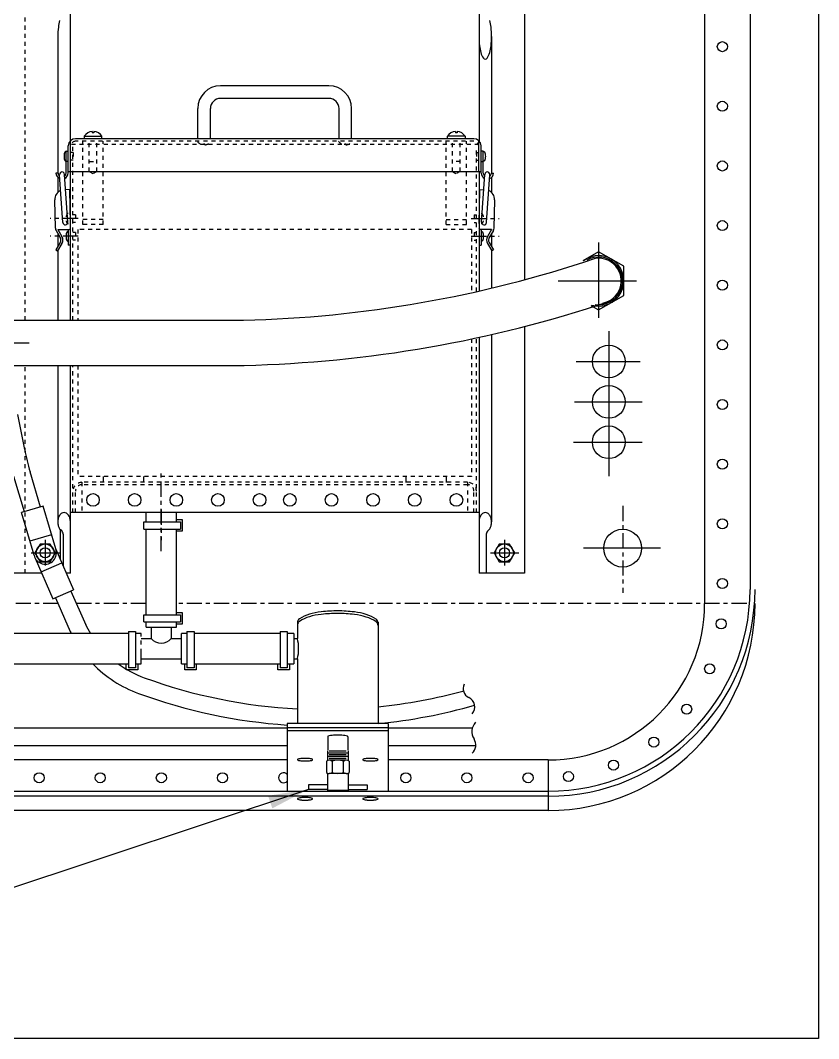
# Model space of a CAD drawing. Extents: x 0 to 113, y -4 to 37.
# Drawn here: x 93.07 to 112.85, y -4.44 to 20.8 of the extents above; entities that cross this region are included whole.
import ezdxf

# ---------------------------------------------------------------- set-up
doc = ezdxf.new("R2010")
doc.units = 0
doc.header["$LTSCALE"] = 0.3
doc.header["$MEASUREMENT"] = 0
doc.linetypes.add('CENTER', pattern=[2, 1.25, -0.25, 0.25, -0.25])
doc.linetypes.add('HIDDEN', pattern=[0.375, 0.25, -0.125])
doc.layers.get('0').update_dxf_attribs({"linetype": 'CONTINUOUS'})
for name, color, linetype in [('1', 1, 'CONTINUOUS'), ('2', 6, 'CONTINUOUS'), ('HW', 6, 'CONTINUOUS'), ('LINES', 2, 'CONTINUOUS'), ('NOTES', 2, 'CONTINUOUS')]:
    doc.layers.add(name, color=color, linetype=linetype)
doc.styles.add('ROMANS', font='ROMANS.shx')
doc.dimstyles.new('FRACTION', dxfattribs={"dimtxt": 0.125, "dimasz": 0.15, "dimexe": 0.12, "dimexo": 0.12, "dimgap": 0.05, "dimtad": 0, "dimtih": 1, "dimtoh": 1, "dimdec": 4, "dimzin": 4, "dimdsep": 46, "dimlunit": 5, "dimtxsty": 'ROMANS', "dimcen": 0.09, "dimclrd": 6, "dimclre": 6, "dimclrt": 256, "dimadec": 0, "dimazin": 0, "dimtfac": 0.72, "dimtdec": 4, "dimtofl": 0, "dimtmove": 0, "dimatfit": 3, "dimfxl": 1, "dimfrac": 2, "dimtolj": 1, "dimtzin": 4, "dimarcsym": 0})

msp = doc.modelspace()

# ---------------------------------------------------------------- linework, layer by layer
at = {"color": 41, "linetype": 'CENTER'}
for p, q in [((92.91, 12.81), (93.327, 12.81)), ((107.993, 8.765), (107.993, 6.612))]:
    msp.add_line(p, q, dxfattribs=at)
at = {"color": 41}
for p, q in [((93.683, 7.923), (93.683, 7.288)), ((105.063, 7.923), (105.063, 7.288)), ((93.334, 7.602), (94.04, 7.602)), ((93.556, 7.822), (93.428, 7.602)), ((93.428, 7.602), (93.556, 7.381)), ((93.81, 7.822), (93.556, 7.822)), ((93.938, 7.602), (93.81, 7.822)), ((93.81, 7.381), (93.938, 7.602)), ((104.714, 7.602), (105.42, 7.602)), ((104.936, 7.822), (104.808, 7.602)), ((104.808, 7.602), (104.936, 7.381)), ((105.19, 7.822), (104.936, 7.822)), ((105.318, 7.602), (105.19, 7.822)), ((105.19, 7.381), (105.318, 7.602)), ((93.556, 7.381), (93.81, 7.381)), ((104.936, 7.381), (105.19, 7.381))]:
    msp.add_line(p, q, dxfattribs=at)
for centre in [(93.683, 7.602), (105.063, 7.602)]:
    msp.add_circle(centre, 0.221, dxfattribs=at)
at = {"layer": '1', "color": 41}
for p, q in [((110.023, 29.133), (110.023, 6.344)), ((111.148, 29.214), (111.148, 6.696)), ((94.308, 20.251), (94.308, 23.462)), ((104.433, 23.462), (104.433, 17.814)), ((105.558, 23.462), (105.558, 14.371)), ((93.996, 20.402), (93.996, 17.017)), ((94.308, 17.814), (94.308, 20.251)), ((104.745, 20.402), (104.745, 17.017)), ((100.714, 19.18), (98.027, 19.18)), ((100.714, 18.867), (98.027, 18.867)), ((97.464, 17.867), (97.464, 18.617)), ((97.777, 17.867), (97.777, 18.617)), ((100.964, 17.867), (100.964, 18.617)), ((101.277, 17.867), (101.277, 18.617)), ((94.65, 17.927), (95.09, 17.927)), ((94.65, 17.927), (94.65, 17.867)), ((94.65, 17.927), (94.65, 17.867)), ((94.65, 17.927), (95.09, 17.927)), ((95.09, 17.867), (95.09, 17.927)), ((95.09, 17.867), (95.09, 17.927)), ((103.65, 17.867), (103.65, 17.927)), ((104.09, 17.927), (103.65, 17.927)), ((104.09, 17.927), (103.65, 17.927)), ((103.65, 17.867), (103.65, 17.927)), ((104.09, 17.927), (104.09, 17.867)), ((104.09, 17.927), (104.09, 17.867)), ((94.251, 17.017), (94.251, 17.693)), ((94.313, 17.055), (94.313, 17.82)), ((104.302, 17.867), (94.438, 17.867)), ((104.427, 17.055), (104.427, 17.82)), ((104.49, 17.017), (104.49, 17.693)), ((94.201, 17.555), (94.251, 17.555)), ((94.201, 17.017), (94.201, 17.555)), ((104.54, 17.555), (104.49, 17.555)), ((104.54, 17.017), (104.54, 17.555)), ((94.251, 17.306), (94.201, 17.306)), ((104.49, 17.306), (104.54, 17.306)), ((94.001, 17.017), (93.951, 17.017)), ((93.996, 16.91), (93.996, 16.535)), ((94.121, 15.791), (94.039, 16.975)), ((94.245, 15.799), (94.163, 16.984)), ((94.251, 17.055), (104.49, 17.055)), ((94.308, 13.37), (94.308, 17.055)), ((104.433, 17.055), (104.433, 14.092)), ((104.495, 15.799), (104.577, 16.984)), ((104.62, 15.791), (104.702, 16.975)), ((104.74, 17.017), (104.79, 17.017)), ((104.745, 16.91), (104.745, 16.535)), ((94.29, 16.6), (94.19, 16.605)), ((94.308, 15.769), (94.29, 16.6)), ((104.433, 15.769), (104.451, 16.6)), ((104.451, 16.6), (104.551, 16.605)), ((93.935, 15.648), (93.92, 16.35)), ((104.805, 15.648), (104.821, 16.35)), ((93.953, 15.589), (94.056, 15.42)), ((93.996, 15.615), (94.281, 15.621)), ((93.996, 15.615), (94.098, 15.447)), ((93.996, 15.518), (93.996, 15.196)), ((94.25, 15.62), (94.25, 15.23)), ((104.745, 15.615), (104.46, 15.621)), ((104.49, 15.62), (104.49, 15.23)), ((104.745, 15.615), (104.642, 15.447)), ((104.788, 15.589), (104.685, 15.42)), ((104.745, 15.615), (104.745, 15.614)), ((104.745, 15.518), (104.745, 15.196)), ((94.056, 15.296), (93.947, 15.115)), ((94.099, 15.27), (93.99, 15.089)), ((94.308, 15.23), (94.25, 15.23)), ((104.433, 15.23), (104.49, 15.23)), ((104.642, 15.27), (104.751, 15.089)), ((104.685, 15.296), (104.794, 15.115)), ((107.398, 15.291), (107.398, 13.427)), ((93.947, 15.115), (93.99, 15.089)), ((93.996, 15.099), (93.996, 13.37)), ((104.745, 15.099), (104.745, 14.165)), ((104.794, 15.115), (104.751, 15.089)), ((106.395, 14.344), (108.335, 14.344)), ((105.558, 13.212), (105.558, 7.102)), ((104.433, 12.945), (104.433, 7.102)), ((104.745, 13.015), (104.745, 8.368)), ((107.648, 13.101), (107.648, 9.503)), ((93.996, 12.25), (93.996, 8.368)), ((94.308, 7.102), (94.308, 12.25)), ((106.841, 12.344), (108.423, 12.344)), ((106.801, 11.344), (108.473, 11.344)), ((106.775, 10.344), (108.473, 10.344)), ((95.121, 9.492), (95.121, 9.343)), ((96.121, 9.492), (96.121, 9.343)), ((102.62, 9.492), (102.62, 9.343)), ((103.62, 9.492), (103.62, 9.343)), ((104.433, 8.602), (94.308, 8.602)), ((94.058, 8.181), (94.058, 7.44)), ((94.128, 8.065), (94.128, 7.279)), ((104.613, 8.065), (104.613, 7.102)), ((108.927, 7.719), (107.019, 7.719)), ((93.596, 7.102), (92.473, 7.102)), ((94.308, 7.102), (94.205, 7.102)), ((105.558, 7.102), (104.433, 7.102)), ((99.683, 2.469), (82.933, 2.469)), ((106.148, 2.469), (102.183, 2.469)), ((106.148, 2.469), (106.148, 1.219)), ((82.933, 1.696), (106.148, 1.696)), ((106.148, 1.573), (82.933, 1.573)), ((106.148, 1.219), (82.933, 1.219))]:
    msp.add_line(p, q, dxfattribs=at)
at = {"layer": '1', "color": 41, "linetype": 'HIDDEN'}
for p, q in [((93.183, 13.37), (93.183, 23.462)), ((104.433, 17.727), (94.308, 17.727)), ((104.433, 17.727), (94.313, 17.727)), ((94.371, 13.37), (94.371, 17.676)), ((104.302, 17.804), (94.438, 17.804)), ((94.62, 15.742), (94.62, 17.804)), ((94.777, 17.055), (94.777, 17.804)), ((94.964, 17.055), (94.964, 17.804)), ((95.12, 15.742), (95.12, 17.804)), ((97.605, 17.715), (97.605, 17.74)), ((97.635, 17.715), (97.635, 17.74)), ((101.105, 17.715), (101.105, 17.74)), ((101.135, 17.715), (101.135, 17.74)), ((103.62, 15.742), (103.62, 17.804)), ((103.777, 17.055), (103.777, 17.804)), ((103.964, 17.055), (103.964, 17.804)), ((104.12, 15.742), (104.12, 17.804)), ((104.37, 14.078), (104.37, 17.676)), ((94.373, 17.524), (94.313, 17.524)), ((94.373, 17.524), (94.373, 17.336)), ((104.367, 17.524), (104.367, 17.336)), ((104.367, 17.524), (104.427, 17.524)), ((94.373, 17.336), (94.313, 17.336)), ((104.367, 17.336), (104.427, 17.336)), ((94.777, 17.055), (94.87, 16.998)), ((94.964, 17.055), (94.87, 16.998)), ((103.777, 17.055), (103.87, 16.998)), ((103.964, 17.055), (103.87, 16.998)), ((94.431, 15.98), (94.371, 15.98)), ((94.431, 15.98), (94.431, 15.792)), ((104.31, 15.98), (104.37, 15.98)), ((104.31, 15.98), (104.31, 15.792)), ((94.431, 15.792), (94.371, 15.792)), ((95.12, 15.867), (94.62, 15.867)), ((95.12, 15.742), (94.62, 15.742)), ((103.62, 15.867), (104.12, 15.867)), ((103.62, 15.742), (104.12, 15.742)), ((104.31, 15.792), (104.37, 15.792)), ((94.431, 15.542), (94.371, 15.542)), ((94.431, 15.542), (94.431, 15.354)), ((94.495, 15.617), (94.495, 13.37)), ((104.245, 15.617), (94.495, 15.617)), ((104.245, 15.617), (104.245, 14.05)), ((104.31, 15.542), (104.37, 15.542)), ((104.31, 15.542), (104.31, 15.354)), ((94.431, 15.354), (94.371, 15.354)), ((104.31, 15.354), (104.37, 15.354)), ((104.245, 12.905), (104.245, 9.492)), ((104.37, 8.602), (104.37, 12.931)), ((93.183, 7.102), (93.183, 12.25)), ((94.371, 8.602), (94.371, 12.25)), ((94.495, 12.25), (94.495, 9.492)), ((104.245, 9.492), (94.495, 9.492)), ((94.594, 9.352), (94.594, 8.602)), ((104.147, 9.352), (94.594, 9.352)), ((104.147, 9.352), (104.147, 8.602)), ((94.434, 8.602), (94.434, 9.132)), ((104.147, 9.292), (94.594, 9.292)), ((104.307, 8.602), (104.307, 9.132))]:
    msp.add_line(p, q, dxfattribs=at)
at = {"layer": '1', "color": 41, "linetype": 'HIDDEN', "ltscale": 0.5}
for p, q in [((94.777, 17.302), (94.964, 17.302)), ((103.964, 17.302), (103.777, 17.302))]:
    msp.add_line(p, q, dxfattribs=at)
at = {"layer": '1', "color": 41, "linetype": 'CENTER'}
for p, q in [((94.5, 15.886), (93.81, 15.886)), ((104.241, 15.886), (104.931, 15.886)), ((94.5, 15.448), (93.81, 15.448)), ((104.241, 15.448), (104.931, 15.448)), ((96.558, 7.645), (96.558, 9.582)), ((96.558, 8.679), (96.558, 7.922)), ((96.558, 8.676), (96.558, 7.919)), ((94.005, 6.344), (92.386, 6.344)), ((96.183, 6.344), (94.458, 6.344)), ((111.066, 6.344), (96.933, 6.344))]:
    msp.add_line(p, q, dxfattribs=at)
at = {"layer": '1', "color": 1, "linetype": 'Continuous'}
for p, q in [((96.183, 8.373), (96.183, 8.602)), ((96.933, 8.373), (96.933, 8.602)), ((96.183, 6.07), (96.183, 8.193)), ((96.933, 6.07), (96.933, 8.193)), ((96.183, 5.763), (96.183, 5.89)), ((96.933, 5.763), (96.933, 5.89)), ((95.744, 5.604), (91.183, 5.604)), ((96.058, 5.604), (95.924, 5.604)), ((97.058, 4.853), (97.058, 5.604)), ((97.194, 5.604), (97.058, 5.604)), ((99.502, 5.604), (97.374, 5.604)), ((99.842, 5.604), (99.682, 5.604))]:
    msp.add_line(p, q, dxfattribs=at)
at = {"layer": '1', "color": 1}
for p, q in [((96.13, 8.193), (96.13, 8.373)), ((96.13, 8.373), (97.034, 8.373)), ((96.932, 8.427), (97.08, 8.427)), ((97.034, 8.373), (97.034, 8.193)), ((97.08, 8.427), (97.08, 8.141)), ((96.13, 8.193), (97.034, 8.193)), ((97.08, 8.141), (96.933, 8.141)), ((96.13, 6.07), (97.034, 6.07)), ((96.13, 5.89), (96.13, 6.07)), ((96.932, 6.124), (97.08, 6.124)), ((97.034, 6.07), (97.034, 5.89)), ((97.08, 6.124), (97.08, 5.838)), ((96.13, 5.89), (97.034, 5.89)), ((97.08, 5.838), (96.933, 5.838)), ((99.933, 5.872), (99.933, 5.478)), ((101.933, 5.888), (101.933, 3.371)), ((95.744, 5.655), (95.924, 5.655)), ((95.744, 5.655), (95.744, 4.751)), ((95.924, 5.655), (95.924, 4.751)), ((96.183, 5.763), (96.933, 5.763)), ((96.308, 5.763), (96.308, 5.478)), ((96.808, 5.763), (96.808, 5.478)), ((97.194, 5.655), (97.194, 4.751)), ((97.194, 5.655), (97.374, 5.655)), ((97.374, 5.655), (97.374, 4.751)), ((99.502, 5.655), (99.682, 5.655)), ((99.502, 5.655), (99.502, 4.751)), ((99.682, 5.655), (99.682, 4.751)), ((99.842, 5.604), (99.842, 4.853)), ((96.058, 5.478), (96.308, 5.478)), ((96.808, 5.478), (97.058, 5.478)), ((99.842, 5.478), (99.933, 5.478)), ((77.749, 4.853), (95.744, 4.853)), ((95.692, 4.705), (95.692, 4.852)), ((95.924, 4.853), (96.058, 4.853)), ((95.978, 4.853), (95.978, 4.705)), ((96.058, 4.978), (97.058, 4.978)), ((97.058, 4.853), (97.194, 4.853)), ((97.142, 4.705), (97.142, 4.852)), ((97.374, 4.853), (99.502, 4.853)), ((97.428, 4.853), (97.428, 4.705)), ((99.45, 4.705), (99.45, 4.852)), ((99.682, 4.853), (99.842, 4.853)), ((99.736, 4.853), (99.736, 4.705)), ((99.842, 4.978), (99.933, 4.978)), ((99.933, 4.978), (99.933, 3.371)), ((95.978, 4.705), (95.692, 4.705)), ((95.924, 4.751), (95.744, 4.751)), ((97.428, 4.705), (97.142, 4.705)), ((97.374, 4.751), (97.194, 4.751)), ((99.736, 4.705), (99.45, 4.705)), ((99.682, 4.751), (99.502, 4.751)), ((102.183, 3.371), (99.683, 3.371)), ((99.683, 3.371), (99.683, 1.696)), ((102.183, 3.371), (102.183, 1.696)), ((102.183, 3.27), (99.683, 3.27)), ((102.183, 3.192), (99.683, 3.192)), ((100.683, 3.044), (100.683, 2.711)), ((101.183, 3.044), (101.183, 2.711)), ((100.678, 2.695), (100.678, 2.453)), ((101.188, 2.642), (100.678, 2.642)), ((101.188, 2.552), (100.678, 2.552)), ((101.144, 2.687), (100.722, 2.687)), ((101.144, 2.597), (100.722, 2.597)), ((101.188, 2.695), (101.188, 2.453)), ((100.652, 2.437), (100.652, 2.158)), ((101.144, 2.507), (100.722, 2.507)), ((101.144, 2.462), (100.722, 2.462)), ((100.793, 2.436), (100.793, 2.159)), ((101.072, 2.159), (101.072, 2.436)), ((101.214, 2.437), (101.214, 2.158)), ((100.678, 2.142), (100.678, 1.712)), ((101.144, 2.132), (100.722, 2.132)), ((101.188, 2.142), (101.188, 1.712)), ((101.188, 1.712), (100.678, 1.712))]:
    msp.add_line(p, q, dxfattribs=at)
at = {"layer": '1', "color": 1, "linetype": 'CENTER'}
msp.add_line((96.058, 4.853), (96.058, 5.604), dxfattribs=at)
at = {"layer": '1', "color": 41}
for centre, radius in [((110.463, 20.149), 0.125), ((110.463, 18.671), 0.125), ((110.463, 17.192), 0.125), ((110.463, 15.714), 0.125), ((110.463, 14.236), 0.125), ((110.463, 12.757), 0.125), ((107.648, 12.344), 0.406), ((107.648, 11.344), 0.406), ((110.463, 11.279), 0.125), ((107.648, 10.344), 0.406), ((110.463, 9.801), 0.125), ((94.868, 8.914), 0.156), ((95.9, 8.914), 0.156), ((96.932, 8.914), 0.156), ((97.963, 8.914), 0.156), ((98.995, 8.914), 0.156), ((99.745, 8.914), 0.156), ((100.777, 8.914), 0.156), ((101.809, 8.914), 0.156), ((102.841, 8.914), 0.156), ((103.873, 8.914), 0.156), ((110.463, 8.322), 0.125), ((107.993, 7.719), 0.47), ((93.683, 7.602), 0.125), ((105.063, 7.602), 0.125), ((110.463, 6.844), 0.125), ((110.463, 6.844), 0.125), ((110.434, 5.844), 0.125), ((110.149, 4.728), 0.125), ((109.579, 3.727), 0.125), ((108.765, 2.913), 0.125), ((107.764, 2.343), 0.125), ((93.533, 2.029), 0.125), ((95.048, 2.029), 0.125), ((96.562, 2.029), 0.125), ((98.076, 2.029), 0.125), ((102.619, 2.029), 0.125), ((104.134, 2.029), 0.125), ((105.648, 2.029), 0.125), ((106.648, 2.058), 0.125)]:
    msp.add_circle(centre, radius, dxfattribs=at)
for centre, radius, start, end in [((95.093, 20.509), 1.091, 164.5257, 173.4584), ((103.647, 20.509), 1.091, 6.5416, 15.4743), ((96.029, 20.402), 2.033, 173.4584, 180), ((102.712, 20.402), 2.033, 0, 6.5416), ((106.466, 20.402), 2.033, 180, 186.5416), ((102.712, 20.402), 2.033, 353.4584, 0), ((105.53, 20.295), 1.091, 186.5416, 195.4743), ((104.947, 20.133), 0.486, 195.4743, 213.7569), ((104.23, 20.133), 0.486, 326.2431, 344.5257), ((103.647, 20.295), 1.091, 344.5257, 353.4584), ((104.589, 19.894), 0.0553, 213.7569, 270), ((104.589, 19.894), 0.0553, 270, 326.2431), ((98.027, 18.617), 0.562, 90, 180), ((100.714, 18.617), 0.562, 0, 90), ((98.027, 18.617), 0.25, 90, 180), ((100.714, 18.617), 0.25, 0, 90), ((94.438, 17.679), 0.188, 90, 175.8203), ((104.302, 17.679), 0.188, 4.1797, 90), ((94.101, 17.017), 0.15, 180, 248.2409), ((94.101, 17.017), 0.1, 180, 233.3494), ((94.101, 16.98), 0.0625, 3.9575, 183.9575), ((94.101, 17.017), 0.1, 310.7643, 0), ((94.101, 17.017), 0.15, 297.499, 0), ((104.64, 17.017), 0.15, 180, 242.501), ((104.64, 17.017), 0.1, 180, 229.2357), ((104.64, 16.98), 0.0625, 356.0425, 176.0425), ((104.64, 17.017), 0.15, 291.7591, 0), ((104.64, 17.017), 0.1, 306.6506, 0), ((94.17, 16.356), 0.25, 114.6619, 181.2461), ((104.571, 16.356), 0.25, 358.7539, 65.3381), ((94.055, 15.651), 0.12, 181.2461, 211.4079), ((94.183, 15.795), 0.0625, 183.9575, 3.9575), ((104.558, 15.795), 0.0625, 176.0425, 356.0425), ((104.685, 15.651), 0.12, 328.5921, 358.7539), ((93.953, 15.358), 0.12, 328.9559, 31.4079), ((93.953, 15.358), 0.17, 328.9559, 31.4079), ((94.28, 15.651), 0.03, 271.2461, 336.1317), ((104.46, 15.651), 0.03, 203.8683, 268.7539), ((104.788, 15.358), 0.17, 148.5921, 211.0441), ((104.788, 15.358), 0.12, 148.5921, 211.0441), ((94.19, 8.434), 0.178, 121.8535, 146.3099), ((94.152, 8.495), 0.106, 90, 121.8535), ((94.152, 8.495), 0.106, 58.1465, 90), ((94.114, 8.434), 0.178, 33.6901, 58.1465), ((104.627, 8.434), 0.178, 121.8535, 146.3099), ((104.589, 8.495), 0.106, 90, 121.8535), ((104.589, 8.495), 0.106, 58.1465, 90), ((104.551, 8.434), 0.178, 33.6901, 58.1465), ((94.346, 8.368), 0.35, 164.5629, 180), ((94.346, 8.368), 0.35, 180, 195.4371), ((94.25, 8.394), 0.251, 146.3099, 164.5629), ((94.054, 8.394), 0.251, 15.4371, 33.6901), ((93.958, 8.368), 0.35, 360, 15.4371), ((104.783, 8.368), 0.35, 164.5629, 180), ((104.687, 8.394), 0.251, 146.3099, 164.5629), ((104.491, 8.394), 0.251, 15.4371, 33.6901), ((104.395, 8.368), 0.35, 360, 15.4371), ((104.395, 8.368), 0.35, 344.5629, 0), ((94.25, 8.341), 0.251, 195.4371, 213.6901), ((94.19, 8.301), 0.178, 213.6901, 232.3912), ((94.008, 8.065), 0.12, 0, 52.3912), ((104.733, 8.065), 0.12, 127.6088, 180), ((104.551, 8.301), 0.178, 307.6088, 326.3099), ((104.491, 8.341), 0.251, 326.3099, 344.5629), ((106.148, 6.696), 5, 270, 360), ((106.148, 6.696), 5.125, 270, 360), ((106.148, 6.344), 5.125, 270, 360), ((106.148, 6.344), 3.875, 270, 360), ((99.944, 2.477), 0.00939, 112.7446, 180), ((99.944, 2.477), 0.00939, 180, 247.2554), ((100.029, 2.275), 0.228, 99.8511, 112.7446), ((100.029, 2.679), 0.228, 247.2554, 260.1489), ((100.085, 1.953), 0.556, 94.1141, 99.8511), ((100.085, 3.002), 0.556, 260.1489, 265.8859), ((100.123, 1.429), 1.081, 90, 94.1141), ((100.123, 3.526), 1.081, 265.8859, 270), ((100.123, 1.429), 1.081, 85.8859, 90), ((100.123, 3.526), 1.081, 270, 274.1141), ((100.161, 1.953), 0.556, 80.1489, 85.8859), ((100.161, 3.002), 0.556, 274.1141, 279.8511), ((100.217, 2.275), 0.228, 67.2554, 80.1489), ((100.217, 2.679), 0.228, 279.8511, 292.7446), ((100.301, 2.477), 0.00939, 0, 67.2554), ((100.301, 2.477), 0.00939, 292.7446, 360), ((101.564, 2.477), 0.00939, 112.7446, 180), ((101.564, 2.477), 0.00939, 180, 247.2554), ((101.649, 2.275), 0.228, 99.8511, 112.7446), ((101.649, 2.679), 0.228, 247.2554, 260.1489), ((101.705, 1.953), 0.556, 94.1141, 99.8511), ((101.705, 3.002), 0.556, 260.1489, 265.8859), ((101.743, 1.429), 1.081, 90, 94.1141), ((101.743, 3.526), 1.081, 265.8859, 270), ((101.743, 1.429), 1.081, 85.8859, 90), ((101.743, 3.526), 1.081, 270, 274.1141), ((101.781, 1.953), 0.556, 80.1489, 85.8859), ((101.781, 3.002), 0.556, 274.1141, 279.8511), ((101.837, 2.275), 0.228, 67.2554, 80.1489), ((101.837, 2.679), 0.228, 279.8511, 292.7446), ((101.921, 2.477), 0.00939, 0, 67.2554), ((101.921, 2.477), 0.00939, 292.7446, 360), ((99.591, 2.029), 0.125, 42.382, 317.618), ((99.944, 1.507), 0.00939, 112.7446, 180), ((100.029, 1.305), 0.228, 99.8511, 112.7446), ((100.085, 0.982), 0.556, 94.1141, 99.8511), ((100.123, 0.459), 1.081, 90, 94.1141), ((100.123, 0.459), 1.081, 85.8859, 90), ((100.161, 0.982), 0.556, 80.1489, 85.8859), ((100.217, 1.305), 0.228, 67.2554, 80.1489), ((100.301, 1.507), 0.00939, 0, 67.2554), ((101.564, 1.507), 0.00939, 112.7446, 180), ((101.649, 1.305), 0.228, 99.8511, 112.7446), ((101.705, 0.982), 0.556, 94.1141, 99.8511), ((101.743, 0.459), 1.081, 90, 94.1141), ((101.743, 0.459), 1.081, 85.8859, 90), ((101.781, 0.982), 0.556, 80.1489, 85.8859), ((101.837, 1.305), 0.228, 67.2554, 80.1489), ((101.921, 1.507), 0.00939, 0, 67.2554), ((99.944, 1.507), 0.00939, 180, 247.2554), ((100.029, 1.709), 0.228, 247.2554, 260.1489), ((100.085, 2.032), 0.556, 260.1489, 265.8859), ((100.123, 2.555), 1.081, 265.8859, 270), ((100.123, 2.555), 1.081, 270, 274.1141), ((100.161, 2.032), 0.556, 274.1141, 279.8511), ((100.217, 1.709), 0.228, 279.8511, 292.7446), ((100.301, 1.507), 0.00939, 292.7446, 360), ((101.564, 1.507), 0.00939, 180, 247.2554), ((101.649, 1.709), 0.228, 247.2554, 260.1489), ((101.705, 2.032), 0.556, 260.1489, 265.8859), ((101.743, 2.555), 1.081, 265.8859, 270), ((101.743, 2.555), 1.081, 270, 274.1141), ((101.781, 2.032), 0.556, 274.1141, 279.8511), ((101.837, 1.709), 0.228, 279.8511, 292.7446), ((101.921, 1.507), 0.00939, 292.7446, 360)]:
    msp.add_arc(centre, radius, start, end, dxfattribs=at)
at = {"layer": '1', "color": 41, "linetype": 'HIDDEN'}
for centre, radius, start, end in [((94.438, 17.679), 0.125, 90, 180), ((97.62, 17.91), 0.196, 212.7791, 265.6164), ((97.62, 17.935), 0.196, 265.6164, 274.3836), ((97.62, 17.91), 0.196, 274.3836, 327.2209), ((101.12, 17.91), 0.196, 212.7791, 265.6164), ((101.12, 17.935), 0.196, 265.6164, 274.3836), ((101.12, 17.91), 0.196, 274.3836, 327.2209), ((104.302, 17.679), 0.125, 0, 90), ((94.594, 9.128), 0.223, 90, 180), ((104.147, 9.128), 0.223, 0, 90), ((94.594, 9.132), 0.16, 90, 180), ((104.147, 9.132), 0.16, 0, 90)]:
    msp.add_arc(centre, radius, start, end, dxfattribs=at)
at = {"layer": '1', "color": 1}
for centre, radius, start, end in [((100.458, 5.274), 0.841, 105.7918, 124.5327), ((100.737, 4.287), 1.867, 96.5307, 105.7918), ((100.737, 4.223), 1.867, 96.5307, 105.7918), ((100.918, 2.706), 3.458, 89.7297, 96.5307), ((100.918, 2.642), 3.458, 89.7297, 96.5307), ((100.918, 2.706), 3.458, 82.9288, 89.7297), ((100.918, 2.642), 3.458, 82.9288, 89.7297), ((101.114, 4.285), 1.867, 73.6677, 82.9288), ((101.114, 4.221), 1.867, 73.6677, 82.9288), ((101.402, 5.269), 0.841, 54.9268, 73.6677), ((100.04, 5.881), 0.104, 124.5327, 179.7297), ((100.04, 5.817), 0.104, 124.5327, 179.7297), ((100.04, 5.881), 0.104, 179.7297, 185.0868), ((100.04, 5.817), 0.104, 179.7297, 185.0868), ((100.458, 5.21), 0.841, 105.7918, 124.5327), ((101.402, 5.205), 0.841, 54.9268, 73.6677), ((101.826, 5.873), 0.104, 359.7297, 54.9268), ((101.826, 5.809), 0.104, 359.7297, 54.9268), ((96.558, 5.695), 0.331, 220.8962, 319.1038), ((98.932, 5.228), 1.032, 345.9802, 14.0198), ((100.696, 3.044), 0.0125, 112.7446, 180), ((100.808, 2.775), 0.304, 99.8511, 112.7446), ((100.883, 2.346), 0.739, 94.1141, 99.8511), ((100.933, 1.65), 1.437, 90, 94.1141), ((100.933, 1.65), 1.437, 85.8859, 90), ((100.983, 2.346), 0.739, 80.1489, 85.8859), ((101.057, 2.775), 0.304, 67.2554, 80.1489), ((101.17, 3.044), 0.0125, 360, 67.2554), ((100.722, 2.352), 0.11, 49.4266, 129.6166), ((100.933, 2.081), 0.382, 68.5493, 111.4507), ((101.144, 2.352), 0.11, 50.3834, 130.5734), ((100.722, 2.242), 0.11, 230.3834, 310.5734), ((100.933, 2.514), 0.382, 248.5493, 291.4507), ((101.144, 2.242), 0.11, 229.4266, 309.6166)]:
    msp.add_arc(centre, radius, start, end, dxfattribs=at)
at = {"layer": '1', "color": 41}
for centre in [(94.201, 17.43), (94.25, 15.448)]:
    msp.add_ellipse(centre, major_axis=(0, 0.125), ratio=0.40665, start_param=0, end_param=3.141593, dxfattribs=at)
at = {"layer": '1', "color": 41, "extrusion": (0, 0, -1)}
for centre in [(104.54, 17.43), (104.49, 15.448)]:
    msp.add_ellipse(centre, major_axis=(0, 0.125), ratio=0.40665, start_param=0, end_param=3.141593, dxfattribs=at)
at = {"layer": '1', "color": 41, "linetype": 'HIDDEN'}
msp.add_ellipse((94.25, 15.886), major_axis=(0, 0.125), ratio=0.40665, start_param=0, end_param=3.141593, dxfattribs=at)
at = {"layer": '1', "color": 41, "linetype": 'HIDDEN', "extrusion": (0, 0, -1)}
msp.add_ellipse((104.49, 15.886), major_axis=(0, 0.125), ratio=0.40665, start_param=0, end_param=3.141593, dxfattribs=at)
at = {"layer": '2', "color": 41}
for p, q in [((107.398, 15.066), (107.007, 14.84)), ((108.023, 14.705), (107.398, 15.066)), ((108.023, 13.983), (108.023, 14.705)), ((107.398, 13.622), (108.023, 13.983)), ((107.2, 13.737), (107.398, 13.622)), ((92.757, 13.37), (98.6, 13.37)), ((92.757, 12.25), (98.614, 12.25))]:
    msp.add_line(p, q, dxfattribs=at)
at = {"layer": '2', "color": 1}
for p, q in [((100.678, 1.855), (100.207, 1.855)), ((100.207, 1.855), (100.207, 1.741)), ((101.188, 1.855), (101.658, 1.855)), ((101.658, 1.855), (101.658, 1.741)), ((100.678, 1.741), (100.207, 1.741)), ((101.188, 1.741), (101.658, 1.741))]:
    msp.add_line(p, q, dxfattribs=at)
at = {"layer": '2', "color": 41}
for centre, radius, start, end in [((97.915, 42.836), 29.473, 271.332, 288.5515), ((107.398, 14.344), 0.625, 254.365, 127.0933), ((107.398, 14.344), 0.592, 261.8514, 119.7055), ((107.398, 14.344), 0.56, 280.8892, 101.2221), ((97.915, 42.836), 30.594, 271.3087, 288.5514), ((97.025, 6.949), 3.012, 205.464, 206.5234)]:
    msp.add_arc(centre, radius, start, end, dxfattribs=at)
at = {"layer": '2', "color": 1}
msp.add_arc((101.826, 5.678), 0.104, 359.5654, 359.7297, dxfattribs=at)
at = {"layer": 'HW', "color": 41}
for p, q in [((94.85, 18.046), (94.85, 18.013)), ((94.85, 18.046), (94.85, 18.013)), ((94.89, 18.046), (94.89, 18.013)), ((94.89, 18.046), (94.89, 18.013)), ((103.85, 18.046), (103.85, 18.013)), ((103.85, 18.046), (103.85, 18.013)), ((103.89, 18.046), (103.89, 18.013)), ((103.89, 18.046), (103.89, 18.013))]:
    msp.add_line(p, q, dxfattribs=at)
for centre, start, end in [((94.87, 17.785), 94.3836, 147.2209), ((94.87, 17.785), 94.3836, 147.2209), ((94.87, 17.752), 85.6164, 94.3836), ((94.87, 17.752), 85.6164, 94.3836), ((94.87, 17.785), 32.7791, 85.6164), ((94.87, 17.785), 32.7791, 85.6164), ((103.87, 17.785), 94.3836, 147.2209), ((103.87, 17.785), 94.3836, 147.2209), ((103.87, 17.752), 85.6164, 94.3836), ((103.87, 17.752), 85.6164, 94.3836), ((103.87, 17.785), 32.7791, 85.6164), ((103.87, 17.785), 32.7791, 85.6164)]:
    msp.add_arc(centre, 0.262, start, end, dxfattribs=at)
at = {"layer": 'LINES', "color": 41}
for p, q in [((93.176, 10.161), (93.008, 11.028)), ((93.566, 8.736), (93.309, 9.612)), ((93.167, 8.619), (92.909, 9.498)), ((93.635, 8.756), (93.099, 8.599)), ((93.409, 7.545), (93.099, 8.599)), ((93.944, 7.702), (93.635, 8.756)), ((93.842, 8.051), (93.306, 7.894)), ((93.948, 7.692), (94.387, 6.685)), ((93.436, 7.469), (93.875, 6.462)), ((93.582, 7.136), (94.093, 7.359)), ((93.875, 6.462), (94.387, 6.685)), ((94.322, 6.657), (94.688, 5.817)), ((93.941, 6.491), (94.305, 5.654)), ((90.456, 3.267), (99.683, 3.267)), ((102.183, 3.267), (104.271, 3.267)), ((89.734, 2.827), (99.683, 2.827)), ((102.183, 2.827), (104.352, 2.827))]:
    msp.add_line(p, q, dxfattribs=at)
for centre, radius, start, end in [((99.066, 11.303), 6, 190.9695, 196.3655), ((93.683, 7.602), 0.28, 191.6835, 21.0475), ((97.025, 6.949), 2.597, 205.464, 211.1963), ((97.025, 6.949), 3.012, 224.0787, 249.9623), ((100.605, 16.763), 13.044, 249.9623, 267.0479), ((104.292, 4.243), 0.253, 155.6682, 243.7972), ((100.605, 16.763), 13.459, 249.9623, 266.0729), ((100.605, 16.763), 13.044, 275.8443, 285.3759), ((100.605, 16.763), 13.459, 275.7124, 286.039), ((104.064, 3.78), 0.264, 320.288, 63.7972), ((104.603, 3.175), 0.346, 138.3945, 212.1607), ((104.076, 2.843), 0.277, 311.6605, 32.1607)]:
    msp.add_arc(centre, radius, start, end, dxfattribs=at)
at = {"layer": 'LINES', "color": 1}
msp.add_arc((97.025, 6.949), 2.597, 233.7926, 249.9623, dxfattribs=at)
at = {"layer": 'NOTES'}
for p, q in [((112.849, 35.563), (112.849, -4.437)), ((112.849, -4.437), (52.849, -4.437))]:
    msp.add_line(p, q, dxfattribs=at)

# ---------------------------------------------------------------- leaders
msp.add_leader([(100.207, 1.741), (89.955, -1.666), (88.42, -1.666)], dimstyle='FRACTION', override={"dimasz": 1, "dimgap": 0.05, "dimtad": 0}, dxfattribs=at)

doc.saveas('drawing.dxf')
